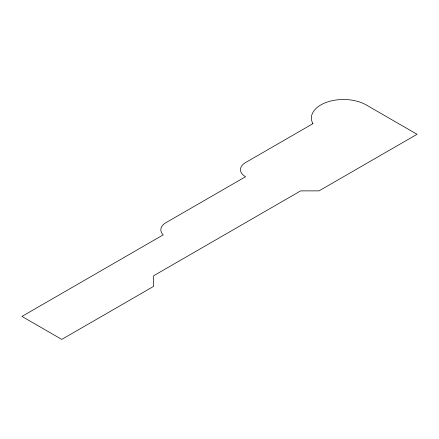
<?xml version="1.0" encoding="UTF-8"?>
<svg xmlns="http://www.w3.org/2000/svg" width="439" height="439" viewBox="0 0 439 439"><rect width="100%" height="100%" fill="white"/><g stroke="black" fill="none" stroke-linecap="round" stroke-linejoin="round"><path stroke-width="0.66" d="M312.914 123.677L245.533 162.584A17.324 10.004 0 0 0 245.533 176.73L165.904 222.705A17.324 10.004 0 0 0 163.226 234.854L21.95 316.42L61.767 339.407L153.65 286.36L153.65 275.752L300.666 190.872L319.043 190.872L417.05 134.29L366.516 105.113A32.113 18.542 0 0 0 326.989 102.15A32.113 18.542 0 0 0 312.914 123.677"/></g></svg>
